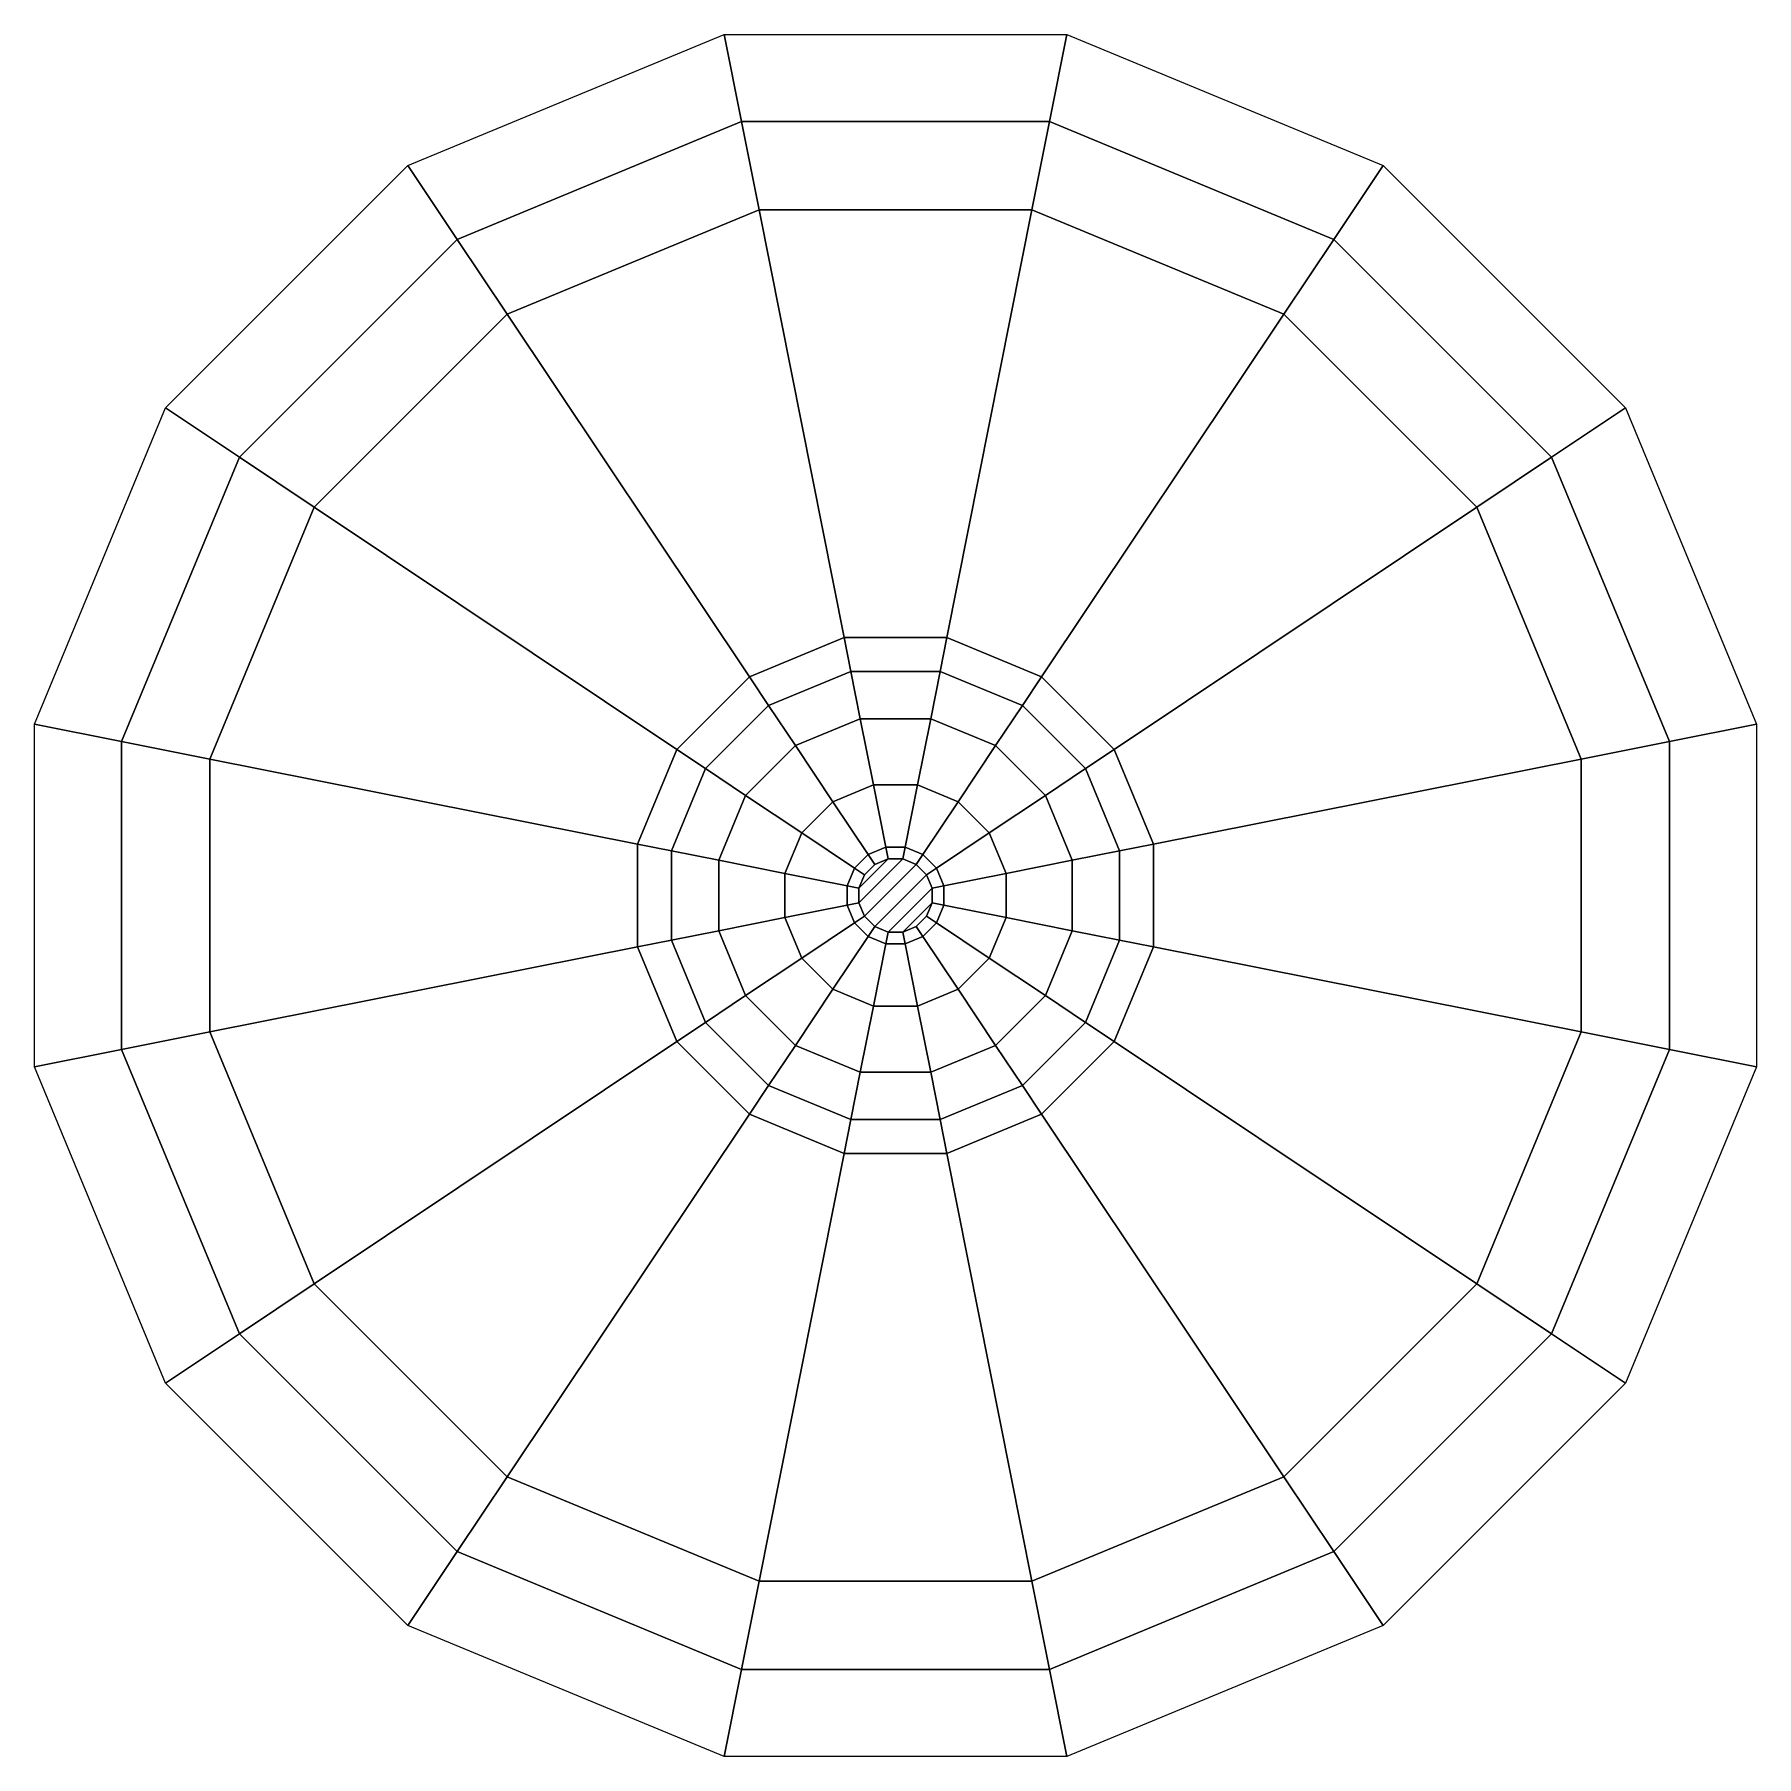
# Model space of a CAD drawing. Extents: x -12.9 to 12.9, y -12.9 to 12.9.
import ezdxf

# ---------------------------------------------------------------- set-up
doc = ezdxf.new("R2010")
doc.units = 0
doc.layers.add('BOTTOM', color=2, linetype='CONTINUOUS')

msp = doc.modelspace()

# ---------------------------------------------------------------- linework, layer by layer
at = {"layer": 'BOTTOM'}
for points in [[(-6.567, 9.828), (-7.306, 10.934), (-2.565, 12.897), (-2.306, 11.593)], [(-2.306, 11.593), (-2.565, 12.897), (2.565, 12.897), (2.306, 11.593)], [(2.306, 11.593), (2.565, 12.897), (7.306, 10.934), (6.567, 9.828)], [(-5.817, 8.705, 0.75), (-6.567, 9.828), (-2.306, 11.593), (-2.043, 10.269, 0.75)], [(-2.043, 10.269, 0.75), (-2.306, 11.593), (2.306, 11.593), (2.043, 10.269, 0.75)], [(2.043, 10.269, 0.75), (2.306, 11.593), (6.567, 9.828), (5.817, 8.705, 0.75)], [(-9.828, 6.567), (-10.934, 7.306), (-7.306, 10.934), (-6.567, 9.828)], [(6.567, 9.828), (7.306, 10.934), (10.934, 7.306), (9.828, 6.567)], [(-2.189, 3.276, 0.85), (-5.817, 8.705, 0.75), (-2.043, 10.269, 0.75), (-0.769, 3.864, 0.85)], [(-0.769, 3.864, 0.85), (-2.043, 10.269, 0.75), (2.043, 10.269, 0.75), (0.769, 3.864, 0.85)], [(0.769, 3.864, 0.85), (2.043, 10.269, 0.75), (5.817, 8.705, 0.75), (2.189, 3.276, 0.85)], [(-8.705, 5.817, 0.75), (-9.828, 6.567), (-6.567, 9.828), (-5.817, 8.705, 0.75)], [(5.817, 8.705, 0.75), (6.567, 9.828), (9.828, 6.567), (8.705, 5.817, 0.75)], [(-3.276, 2.189, 0.85), (-8.705, 5.817, 0.75), (-5.817, 8.705, 0.75), (-2.189, 3.276, 0.85)], [(2.189, 3.276, 0.85), (5.817, 8.705, 0.75), (8.705, 5.817, 0.75), (3.276, 2.189, 0.85)], [(-11.593, 2.306), (-12.897, 2.565), (-10.934, 7.306), (-9.828, 6.567)], [(9.828, 6.567), (10.934, 7.306), (12.897, 2.565), (11.593, 2.306)], [(-10.269, 2.043, 0.75), (-11.593, 2.306), (-9.828, 6.567), (-8.705, 5.817, 0.75)], [(8.705, 5.817, 0.75), (9.828, 6.567), (11.593, 2.306), (10.269, 2.043, 0.75)], [(-3.864, 0.769, 0.85), (-10.269, 2.043, 0.75), (-8.705, 5.817, 0.75), (-3.276, 2.189, 0.85)], [(3.276, 2.189, 0.85), (8.705, 5.817, 0.75), (10.269, 2.043, 0.75), (3.864, 0.769, 0.85)], [(-1.9, 2.844), (-2.189, 3.276, 0.85), (-0.769, 3.864, 0.85), (-0.667, 3.354)], [(-0.667, 3.354), (-0.769, 3.864, 0.85), (0.769, 3.864, 0.85), (0.667, 3.354)], [(0.667, 3.354), (0.769, 3.864, 0.85), (2.189, 3.276, 0.85), (1.9, 2.844)], [(-1.5, 2.245, -0.6), (-1.9, 2.844), (-0.667, 3.354), (-0.527, 2.648, -0.6)], [(-0.527, 2.648, -0.6), (-0.667, 3.354), (0.667, 3.354), (0.527, 2.648, -0.6)], [(0.527, 2.648, -0.6), (0.667, 3.354), (1.9, 2.844), (1.5, 2.245, -0.6)], [(-2.844, 1.9), (-3.276, 2.189, 0.85), (-2.189, 3.276, 0.85), (-1.9, 2.844)], [(1.9, 2.844), (2.189, 3.276, 0.85), (3.276, 2.189, 0.85), (2.844, 1.9)], [(-2.245, 1.5, -0.6), (-2.844, 1.9), (-1.9, 2.844), (-1.5, 2.245, -0.6)], [(1.5, 2.245, -0.6), (1.9, 2.844), (2.844, 1.9), (2.245, 1.5, -0.6)], [(-0.939, 1.405, -1.05), (-1.5, 2.245, -0.6), (-0.527, 2.648, -0.6), (-0.33, 1.658, -1.05)], [(-0.33, 1.658, -1.05), (-0.527, 2.648, -0.6), (0.527, 2.648, -0.6), (0.33, 1.658, -1.05)], [(0.33, 1.658, -1.05), (0.527, 2.648, -0.6), (1.5, 2.245, -0.6), (0.939, 1.405, -1.05)], [(-11.593, -2.306), (-12.897, -2.565), (-12.897, 2.565), (-11.593, 2.306)], [(11.593, 2.306), (12.897, 2.565), (12.897, -2.565), (11.593, -2.306)], [(-10.269, -2.043, 0.75), (-11.593, -2.306), (-11.593, 2.306), (-10.269, 2.043, 0.75)], [(-3.354, 0.667), (-3.864, 0.769, 0.85), (-3.276, 2.189, 0.85), (-2.844, 1.9)], [(-1.405, 0.939, -1.05), (-2.245, 1.5, -0.6), (-1.5, 2.245, -0.6), (-0.939, 1.405, -1.05)], [(0.939, 1.405, -1.05), (1.5, 2.245, -0.6), (2.245, 1.5, -0.6), (1.405, 0.939, -1.05)], [(2.844, 1.9), (3.276, 2.189, 0.85), (3.864, 0.769, 0.85), (3.354, 0.667)], [(10.269, 2.043, 0.75), (11.593, 2.306), (11.593, -2.306), (10.269, -2.043, 0.75)], [(-3.864, -0.769, 0.85), (-10.269, -2.043, 0.75), (-10.269, 2.043, 0.75), (-3.864, 0.769, 0.85)], [(-2.648, 0.527, -0.6), (-3.354, 0.667), (-2.844, 1.9), (-2.245, 1.5, -0.6)], [(2.245, 1.5, -0.6), (2.844, 1.9), (3.354, 0.667), (2.648, 0.527, -0.6)], [(3.864, 0.769, 0.85), (10.269, 2.043, 0.75), (10.269, -2.043, 0.75), (3.864, -0.769, 0.85)], [(-0.411, 0.615, -1.39), (-0.939, 1.405, -1.05), (-0.33, 1.658, -1.05), (-0.144, 0.726, -1.39)], [(-0.144, 0.726, -1.39), (-0.33, 1.658, -1.05), (0.33, 1.658, -1.05), (0.144, 0.726, -1.39)], [(0.144, 0.726, -1.39), (0.33, 1.658, -1.05), (0.939, 1.405, -1.05), (0.411, 0.615, -1.39)], [(-1.658, 0.33, -1.05), (-2.648, 0.527, -0.6), (-2.245, 1.5, -0.6), (-1.405, 0.939, -1.05)], [(-0.615, 0.411, -1.39), (-1.405, 0.939, -1.05), (-0.939, 1.405, -1.05), (-0.411, 0.615, -1.39)], [(0.411, 0.615, -1.39), (0.939, 1.405, -1.05), (1.405, 0.939, -1.05), (0.615, 0.411, -1.39)], [(1.405, 0.939, -1.05), (2.245, 1.5, -0.6), (2.648, 0.527, -0.6), (1.658, 0.33, -1.05)], [(-0.726, 0.144, -1.39), (-1.658, 0.33, -1.05), (-1.405, 0.939, -1.05), (-0.615, 0.411, -1.39)], [(0.615, 0.411, -1.39), (1.405, 0.939, -1.05), (1.658, 0.33, -1.05), (0.726, 0.144, -1.39)], [(-3.354, -0.667), (-3.864, -0.769, 0.85), (-3.864, 0.769, 0.85), (-3.354, 0.667)], [(-2.648, -0.527, -0.6), (-3.354, -0.667), (-3.354, 0.667), (-2.648, 0.527, -0.6)], [(-1.658, -0.33, -1.05), (-2.648, -0.527, -0.6), (-2.648, 0.527, -0.6), (-1.658, 0.33, -1.05)], [(-0.466, 0.311, -1.62), (-0.615, 0.411, -1.39), (-0.411, 0.615, -1.39), (-0.311, 0.466, -1.62)], [(0.109, 0.549, -1.62), (0.311, 0.466, -1.62), (-0.466, -0.311, -1.62), (-0.549, -0.109, -1.62)], [(-0.109, 0.549, -1.62), (0.109, 0.549, -1.62), (-0.549, -0.109, -1.62), (-0.549, 0.109, -1.62)], [(-0.311, 0.466, -1.62), (-0.109, 0.549, -1.62), (-0.549, 0.109, -1.62), (-0.466, 0.311, -1.62)], [(-0.311, 0.466, -1.62), (-0.411, 0.615, -1.39), (-0.144, 0.726, -1.39), (-0.109, 0.549, -1.62)], [(-0.109, 0.549, -1.62), (-0.144, 0.726, -1.39), (0.144, 0.726, -1.39), (0.109, 0.549, -1.62)], [(0.109, 0.549, -1.62), (0.144, 0.726, -1.39), (0.411, 0.615, -1.39), (0.311, 0.466, -1.62)], [(0.311, 0.466, -1.62), (0.411, 0.615, -1.39), (0.615, 0.411, -1.39), (0.466, 0.311, -1.62)], [(1.658, 0.33, -1.05), (2.648, 0.527, -0.6), (2.648, -0.527, -0.6), (1.658, -0.33, -1.05)], [(2.648, 0.527, -0.6), (3.354, 0.667), (3.354, -0.667), (2.648, -0.527, -0.6)], [(3.354, 0.667), (3.864, 0.769, 0.85), (3.864, -0.769, 0.85), (3.354, -0.667)], [(-0.726, -0.144, -1.39), (-1.658, -0.33, -1.05), (-1.658, 0.33, -1.05), (-0.726, 0.144, -1.39)], [(-0.549, 0.109, -1.62), (-0.726, 0.144, -1.39), (-0.615, 0.411, -1.39), (-0.466, 0.311, -1.62)], [(0.311, 0.466, -1.62), (0.466, 0.311, -1.62), (-0.311, -0.466, -1.62), (-0.466, -0.311, -1.62)], [(0.466, 0.311, -1.62), (0.549, 0.109, -1.62), (-0.109, -0.549, -1.62), (-0.311, -0.466, -1.62)], [(0.466, 0.311, -1.62), (0.615, 0.411, -1.39), (0.726, 0.144, -1.39), (0.549, 0.109, -1.62)], [(0.726, 0.144, -1.39), (1.658, 0.33, -1.05), (1.658, -0.33, -1.05), (0.726, -0.144, -1.39)], [(-0.549, -0.109, -1.62), (-0.726, -0.144, -1.39), (-0.726, 0.144, -1.39), (-0.549, 0.109, -1.62)], [(0.549, 0.109, -1.62), (0.549, -0.109, -1.62), (0.109, -0.549, -1.62), (-0.109, -0.549, -1.62)], [(0.549, 0.109, -1.62), (0.726, 0.144, -1.39), (0.726, -0.144, -1.39), (0.549, -0.109, -1.62)], [(-0.615, -0.411, -1.39), (-1.405, -0.939, -1.05), (-1.658, -0.33, -1.05), (-0.726, -0.144, -1.39)], [(-0.466, -0.311, -1.62), (-0.615, -0.411, -1.39), (-0.726, -0.144, -1.39), (-0.549, -0.109, -1.62)], [(0.549, -0.109, -1.62), (0.466, -0.311, -1.62), (0.311, -0.466, -1.62), (0.109, -0.549, -1.62)], [(0.549, -0.109, -1.62), (0.726, -0.144, -1.39), (0.615, -0.411, -1.39), (0.466, -0.311, -1.62)], [(0.726, -0.144, -1.39), (1.658, -0.33, -1.05), (1.405, -0.939, -1.05), (0.615, -0.411, -1.39)], [(-1.405, -0.939, -1.05), (-2.245, -1.5, -0.6), (-2.648, -0.527, -0.6), (-1.658, -0.33, -1.05)], [(-0.411, -0.615, -1.39), (-0.939, -1.405, -1.05), (-1.405, -0.939, -1.05), (-0.615, -0.411, -1.39)], [(-0.311, -0.466, -1.62), (-0.411, -0.615, -1.39), (-0.615, -0.411, -1.39), (-0.466, -0.311, -1.62)], [(-0.109, -0.549, -1.62), (-0.144, -0.726, -1.39), (-0.411, -0.615, -1.39), (-0.311, -0.466, -1.62)], [(0.311, -0.466, -1.62), (0.411, -0.615, -1.39), (0.144, -0.726, -1.39), (0.109, -0.549, -1.62)], [(0.466, -0.311, -1.62), (0.615, -0.411, -1.39), (0.411, -0.615, -1.39), (0.311, -0.466, -1.62)], [(0.615, -0.411, -1.39), (1.405, -0.939, -1.05), (0.939, -1.405, -1.05), (0.411, -0.615, -1.39)], [(1.658, -0.33, -1.05), (2.648, -0.527, -0.6), (2.245, -1.5, -0.6), (1.405, -0.939, -1.05)], [(-3.276, -2.189, 0.85), (-8.705, -5.817, 0.75), (-10.269, -2.043, 0.75), (-3.864, -0.769, 0.85)], [(-2.844, -1.9), (-3.276, -2.189, 0.85), (-3.864, -0.769, 0.85), (-3.354, -0.667)], [(-2.245, -1.5, -0.6), (-2.844, -1.9), (-3.354, -0.667), (-2.648, -0.527, -0.6)], [(-0.144, -0.726, -1.39), (-0.33, -1.658, -1.05), (-0.939, -1.405, -1.05), (-0.411, -0.615, -1.39)], [(0.144, -0.726, -1.39), (0.33, -1.658, -1.05), (-0.33, -1.658, -1.05), (-0.144, -0.726, -1.39)], [(0.109, -0.549, -1.62), (0.144, -0.726, -1.39), (-0.144, -0.726, -1.39), (-0.109, -0.549, -1.62)], [(0.411, -0.615, -1.39), (0.939, -1.405, -1.05), (0.33, -1.658, -1.05), (0.144, -0.726, -1.39)], [(2.648, -0.527, -0.6), (3.354, -0.667), (2.844, -1.9), (2.245, -1.5, -0.6)], [(3.354, -0.667), (3.864, -0.769, 0.85), (3.276, -2.189, 0.85), (2.844, -1.9)], [(3.864, -0.769, 0.85), (10.269, -2.043, 0.75), (8.705, -5.817, 0.75), (3.276, -2.189, 0.85)], [(-0.939, -1.405, -1.05), (-1.5, -2.245, -0.6), (-2.245, -1.5, -0.6), (-1.405, -0.939, -1.05)], [(1.405, -0.939, -1.05), (2.245, -1.5, -0.6), (1.5, -2.245, -0.6), (0.939, -1.405, -1.05)], [(-1.5, -2.245, -0.6), (-1.9, -2.844), (-2.844, -1.9), (-2.245, -1.5, -0.6)], [(-0.33, -1.658, -1.05), (-0.527, -2.648, -0.6), (-1.5, -2.245, -0.6), (-0.939, -1.405, -1.05)], [(0.939, -1.405, -1.05), (1.5, -2.245, -0.6), (0.527, -2.648, -0.6), (0.33, -1.658, -1.05)], [(2.245, -1.5, -0.6), (2.844, -1.9), (1.9, -2.844), (1.5, -2.245, -0.6)], [(0.33, -1.658, -1.05), (0.527, -2.648, -0.6), (-0.527, -2.648, -0.6), (-0.33, -1.658, -1.05)], [(-8.705, -5.817, 0.75), (-9.828, -6.567), (-11.593, -2.306), (-10.269, -2.043, 0.75)], [(-1.9, -2.844), (-2.189, -3.276, 0.85), (-3.276, -2.189, 0.85), (-2.844, -1.9)], [(2.844, -1.9), (3.276, -2.189, 0.85), (2.189, -3.276, 0.85), (1.9, -2.844)], [(10.269, -2.043, 0.75), (11.593, -2.306), (9.828, -6.567), (8.705, -5.817, 0.75)], [(-9.828, -6.567), (-10.934, -7.306), (-12.897, -2.565), (-11.593, -2.306)], [(-2.189, -3.276, 0.85), (-5.817, -8.705, 0.75), (-8.705, -5.817, 0.75), (-3.276, -2.189, 0.85)], [(-0.527, -2.648, -0.6), (-0.667, -3.354), (-1.9, -2.844), (-1.5, -2.245, -0.6)], [(1.5, -2.245, -0.6), (1.9, -2.844), (0.667, -3.354), (0.527, -2.648, -0.6)], [(3.276, -2.189, 0.85), (8.705, -5.817, 0.75), (5.817, -8.705, 0.75), (2.189, -3.276, 0.85)], [(11.593, -2.306), (12.897, -2.565), (10.934, -7.306), (9.828, -6.567)], [(0.527, -2.648, -0.6), (0.667, -3.354), (-0.667, -3.354), (-0.527, -2.648, -0.6)], [(-0.667, -3.354), (-0.769, -3.864, 0.85), (-2.189, -3.276, 0.85), (-1.9, -2.844)], [(1.9, -2.844), (2.189, -3.276, 0.85), (0.769, -3.864, 0.85), (0.667, -3.354)], [(-0.769, -3.864, 0.85), (-2.043, -10.269, 0.75), (-5.817, -8.705, 0.75), (-2.189, -3.276, 0.85)], [(2.189, -3.276, 0.85), (5.817, -8.705, 0.75), (2.043, -10.269, 0.75), (0.769, -3.864, 0.85)], [(0.667, -3.354), (0.769, -3.864, 0.85), (-0.769, -3.864, 0.85), (-0.667, -3.354)], [(0.769, -3.864, 0.85), (2.043, -10.269, 0.75), (-2.043, -10.269, 0.75), (-0.769, -3.864, 0.85)], [(-5.817, -8.705, 0.75), (-6.567, -9.828), (-9.828, -6.567), (-8.705, -5.817, 0.75)], [(8.705, -5.817, 0.75), (9.828, -6.567), (6.567, -9.828), (5.817, -8.705, 0.75)], [(-6.567, -9.828), (-7.306, -10.934), (-10.934, -7.306), (-9.828, -6.567)], [(9.828, -6.567), (10.934, -7.306), (7.306, -10.934), (6.567, -9.828)], [(-2.043, -10.269, 0.75), (-2.306, -11.593), (-6.567, -9.828), (-5.817, -8.705, 0.75)], [(5.817, -8.705, 0.75), (6.567, -9.828), (2.306, -11.593), (2.043, -10.269, 0.75)], [(-2.306, -11.593), (-2.565, -12.897), (-7.306, -10.934), (-6.567, -9.828)], [(6.567, -9.828), (7.306, -10.934), (2.565, -12.897), (2.306, -11.593)], [(2.043, -10.269, 0.75), (2.306, -11.593), (-2.306, -11.593), (-2.043, -10.269, 0.75)], [(2.306, -11.593), (2.565, -12.897), (-2.565, -12.897), (-2.306, -11.593)]]:
    msp.add_3dface(points, dxfattribs=at)

doc.saveas('drawing.dxf')
